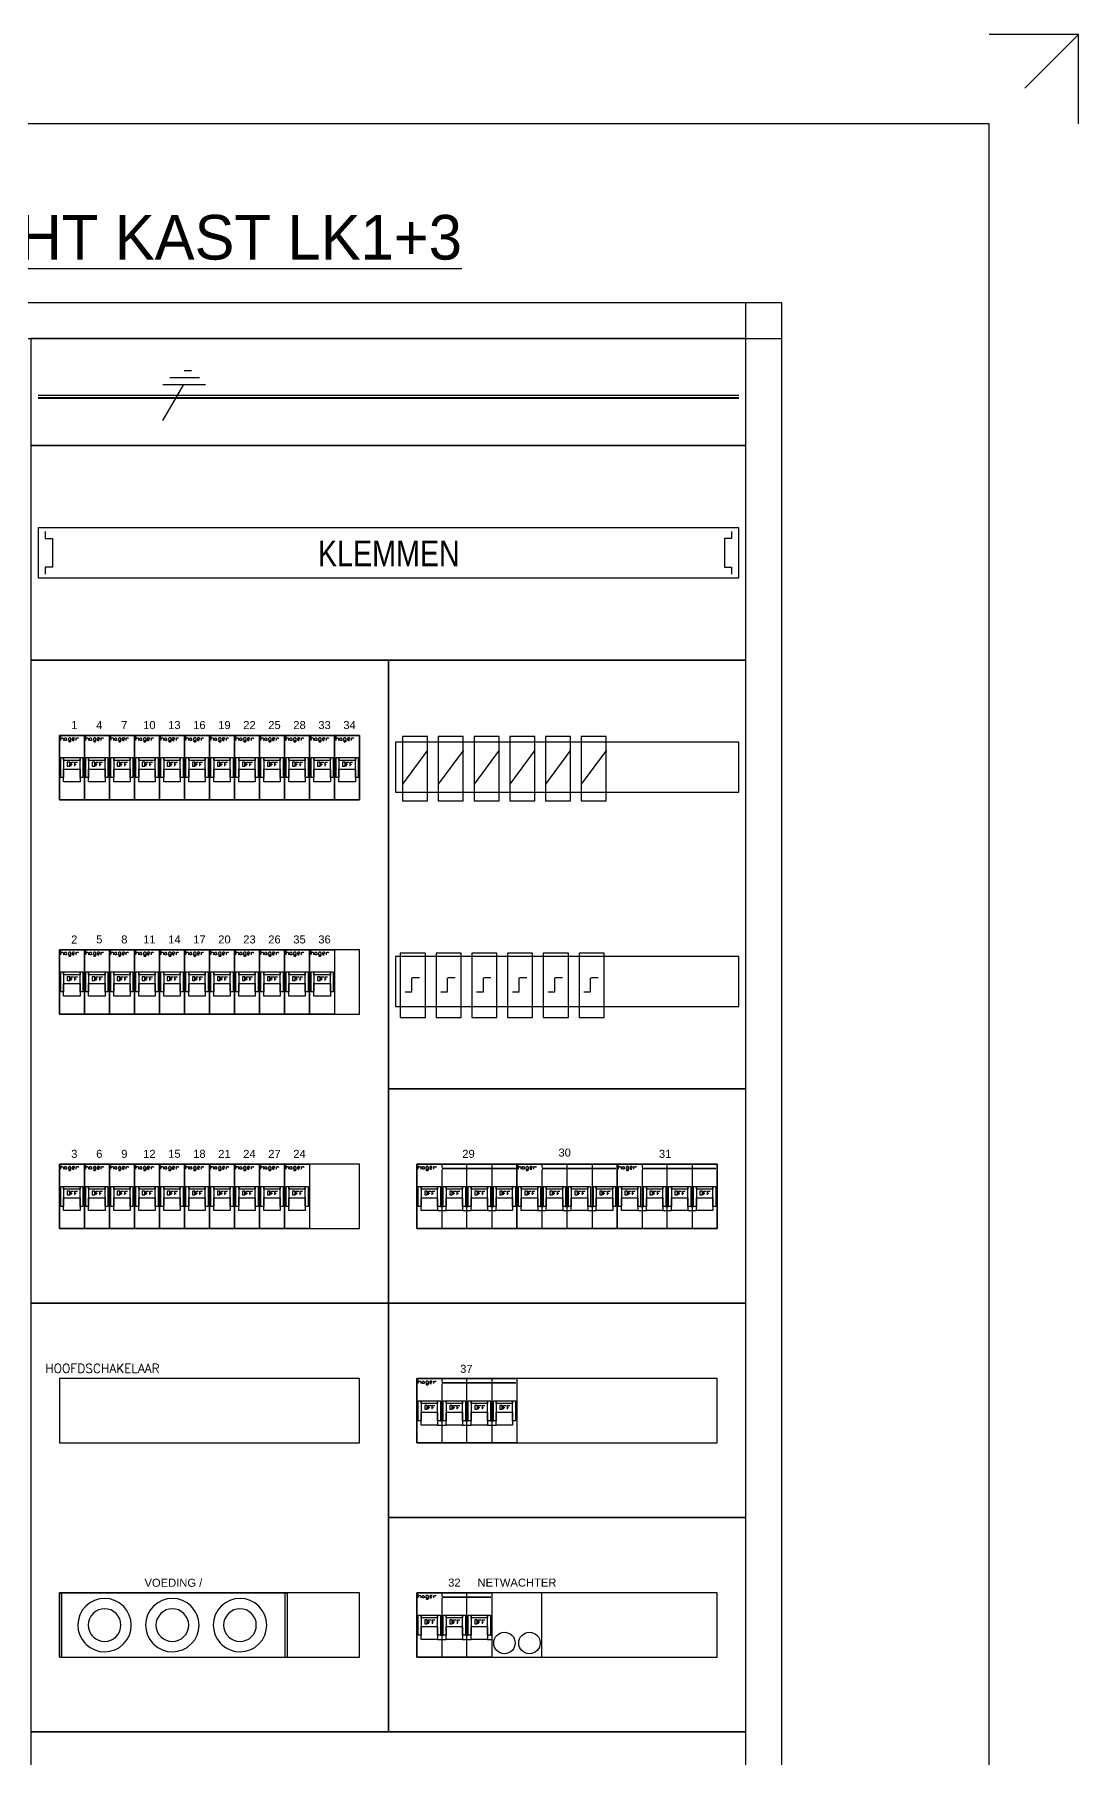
# Model space of a CAD drawing. Header units: millimetres. Extents: x 0 to 420, y 0 to 297.
# Drawn here: x 303.2 to 420, y 104 to 297 of the extents above; entities that cross this region are included whole.
import ezdxf
from ezdxf.enums import TextEntityAlignment as Align

# ---------------------------------------------------------------- set-up
doc = ezdxf.new("R2010")
doc.units = ezdxf.units.MM
doc.layers.get('0').update_dxf_attribs({"linetype": 'CONTINUOUS'})
for name, color, linetype in [('00kad018', 1, 'CONTINUOUS'), ('00kad070', 5, 'CONTINUOUS'), ('BL$2----_KADER', 7, 'CONTINUOUS'), ('KAST AANZICHT', 1, 'CONTINUOUS'), ('Kast-aanzicht', 1, 'CONTINUOUS')]:
    doc.layers.add(name, color=color, linetype=linetype)
doc.styles.add('BURO-050', font='BUROFONT.shx', dxfattribs={"height": 5})
doc.styles.add('GREEN', font='txt')
doc.styles.add('NOOTER', font='arial.ttf')
doc.styles.add('ROMANS', font='romans', dxfattribs={"height": 2})

# ---------------------------------------------------------------- blocks, each defined once
blk = doc.blocks.new('a3-windesheim-hor')
at = {"layer": '00kad018', "color": 1}
for p, q in [((420, 297), (410, 297)), ((420, 297), (414, 291)), ((420, 287), (420, 297))]:
    blk.add_line(p, q, dxfattribs=at)
at = {"layer": '00kad070', "color": 5}
for p, q in [((410, 287), (20, 287)), ((410, 10), (410, 287))]:
    blk.add_line(p, q, dxfattribs=at)
blk = doc.blocks.new('HAG08')
at = {"color": 0}
for p, q in [((-16.5, -3.5), (-16.5, -0.8)), ((-16.5, -0.8), (-16.5, -0.8)), ((-16.5, -2.6), (-15.6, -1.7)), ((-15.6, -1.7), (-15.2, -1.7)), ((-15.2, -1.7), (-14.7, -2.2)), ((-14.7, -2.2), (-14.7, -3.5)), ((-14.7, -3.5), (-14.7, -3.5)), ((-13.8, -2.2), (-13.4, -1.7)), ((-13.8, -3.1), (-13.8, -2.2)), ((-13.4, -3.5), (-13.8, -3.1)), ((-13.4, -1.7), (-13, -1.7)), ((-13, -3.5), (-13.4, -3.5)), ((-13, -1.7), (-12.5, -2.2)), ((-12.5, -3.1), (-13, -3.5)), ((-12.5, -2.2), (-12.5, -3.1)), ((-12.5, -3.1), (-12.1, -3.5)), ((-12.1, -3.5), (-12.1, -3.5)), ((-10.7, -1.7), (-11.2, -2.2)), ((-11.2, -2.2), (-11.2, -3.1)), ((-11.2, -3.1), (-10.7, -3.5)), ((-11.2, -3.9), (-10.7, -4.4)), ((-9.9, -1.7), (-10.7, -1.7)), ((-10.7, -3.5), (-9.4, -3.5)), ((-10.7, -4.4), (-9.9, -4.4)), ((-9.4, -2.2), (-9.9, -1.7)), ((-9.9, -4.4), (-9.4, -3.9)), ((-9.4, -3.9), (-9.4, -2.2)), ((-9.4, -3.5), (-9.4, -3.5)), ((-8.1, -1.7), (-8.5, -2.2)), ((-8.5, -2.2), (-8.5, -3.1)), ((-8.5, -2.6), (-7.2, -2.6)), ((-8.5, -3.1), (-8.1, -3.5)), ((-7.2, -1.7), (-8.1, -1.7)), ((-8.1, -3.5), (-7.2, -3.5)), ((-6.8, -2.2), (-7.2, -1.7)), ((-7.2, -2.6), (-6.8, -2.2)), ((-7.2, -3.5), (-7.2, -3.5)), ((-5.9, -1.7), (-5.9, -3.5)), ((-5.9, -2.6), (-5, -1.7)), ((-5.9, -3.5), (-5.9, -3.5)), ((-5, -1.7), (-4.6, -1.7)), ((-4.6, -1.7), (-4.1, -2.2)), ((-4.1, -2.2), (-4.1, -2.2)), ((-10.2, -18.8), (-12, -18.8)), ((-12, -18.8), (-12, -21.5)), ((-12, -21.5), (-10.2, -21.5)), ((-12, -21.5), (-12, -21.5)), ((-10.2, -21.5), (-10.2, -18.8)), ((-9.3, -21.5), (-9.3, -18.8)), ((-9.3, -18.8), (-7.6, -18.8)), ((-9.3, -20.2), (-8.5, -20.2)), ((-8.5, -20.2), (-8.5, -20.2)), ((-7.6, -18.8), (-7.6, -18.8)), ((-6.7, -21.5), (-6.7, -18.8)), ((-6.7, -18.8), (-4.9, -18.8)), ((-6.7, -20.2), (-5.8, -20.2)), ((-5.8, -20.2), (-5.8, -20.2)), ((-4.9, -18.8), (-4.9, -18.8))]:
    blk.add_line(p, q, dxfattribs=at)
for points in [[(-17.5, -45), (-17.5, 0), (0, 0), (0, -45)], [(-16.5, -29.5), (-16.5, -15.5), (-14.5, -15.5), (-14.5, -29.5)], [(-14.5, -17.5), (-14.5, -15.5), (-3, -15.5), (-3, -17.5)], [(-14.5, -32.5), (-14.5, -23.5), (-3, -23.5), (-3, -32.5)], [(-3, -29.5), (-3, -15.5), (-1, -15.5), (-1, -29.5)]]:
    blk.add_lwpolyline(points, close=True, dxfattribs=at)
blk = doc.blocks.new('HAG07')
at = {"color": 0}
for p, q in [((0.22, 8.85), (0.22, 9.42)), ((0.22, 9.42), (0.22, 9.42)), ((0.22, 9.04), (0.41, 9.23)), ((0.41, 9.23), (0.5, 9.23)), ((0.5, 9.23), (0.6, 9.14)), ((0.6, 9.14), (0.6, 8.85)), ((0.6, 8.85), (0.6, 8.85)), ((0.79, 9.14), (0.88, 9.23)), ((0.79, 8.95), (0.79, 9.14)), ((0.88, 8.85), (0.79, 8.95)), ((0.88, 9.23), (0.97, 9.23)), ((0.97, 8.85), (0.88, 8.85)), ((0.97, 9.23), (1.07, 9.14)), ((1.07, 8.95), (0.97, 8.85)), ((1.07, 9.14), (1.07, 8.95)), ((1.07, 8.95), (1.16, 8.85)), ((1.16, 8.85), (1.16, 8.85)), ((1.44, 9.23), (1.35, 9.14)), ((1.35, 9.14), (1.35, 8.95)), ((1.35, 8.95), (1.44, 8.85)), ((1.35, 8.76), (1.44, 8.66)), ((1.63, 9.23), (1.44, 9.23)), ((1.44, 8.85), (1.73, 8.85)), ((1.44, 8.66), (1.63, 8.66)), ((1.73, 9.14), (1.63, 9.23)), ((1.63, 8.66), (1.73, 8.76)), ((1.73, 8.76), (1.73, 9.14)), ((1.73, 8.85), (1.73, 8.85)), ((2.01, 9.23), (1.92, 9.14)), ((1.92, 9.14), (1.92, 8.95)), ((1.92, 9.04), (2.2, 9.04)), ((1.92, 8.95), (2.01, 8.85)), ((2.2, 9.23), (2.01, 9.23)), ((2.01, 8.85), (2.2, 8.85)), ((2.29, 9.14), (2.2, 9.23)), ((2.2, 9.04), (2.29, 9.14)), ((2.2, 8.85), (2.2, 8.85)), ((2.48, 9.23), (2.48, 8.85)), ((2.48, 9.04), (2.67, 9.23)), ((2.48, 8.85), (2.48, 8.85)), ((2.67, 9.23), (2.76, 9.23)), ((2.76, 9.23), (2.86, 9.14)), ((2.86, 9.14), (2.86, 9.14)), ((3.73, 9.6), (3.73, 9.09)), ((3.73, 8.83), (3.73, 0)), ((7.47, 9.09), (7.47, 9.6)), ((7.47, 0), (7.47, 8.83)), ((1.56, 5.58), (1.18, 5.58)), ((1.18, 5.58), (1.18, 5.01)), ((1.56, 5.01), (1.56, 5.58)), ((1.74, 5.01), (1.74, 5.58)), ((1.74, 5.58), (2.12, 5.58)), ((1.74, 5.3), (1.93, 5.3)), ((1.93, 5.3), (1.93, 5.3)), ((2.12, 5.58), (2.12, 5.58)), ((2.31, 5.01), (2.31, 5.58)), ((2.31, 5.58), (2.69, 5.58)), ((2.31, 5.3), (2.5, 5.3)), ((2.5, 5.3), (2.5, 5.3)), ((2.69, 5.58), (2.69, 5.58)), ((5.29, 5.58), (4.91, 5.58)), ((4.91, 5.58), (4.91, 5.01)), ((5.29, 5.01), (5.29, 5.58)), ((5.47, 5.01), (5.47, 5.58)), ((5.47, 5.58), (5.85, 5.58)), ((5.47, 5.3), (5.66, 5.3)), ((5.66, 5.3), (5.66, 5.3)), ((5.85, 5.58), (5.85, 5.58)), ((6.04, 5.01), (6.04, 5.58)), ((6.04, 5.58), (6.42, 5.58)), ((6.04, 5.3), (6.23, 5.3)), ((6.23, 5.3), (6.23, 5.3)), ((6.42, 5.58), (6.42, 5.58)), ((9.02, 5.58), (8.64, 5.58)), ((8.64, 5.58), (8.64, 5.01)), ((9.02, 5.01), (9.02, 5.58)), ((9.2, 5.01), (9.2, 5.58)), ((9.2, 5.58), (9.58, 5.58)), ((9.2, 5.3), (9.39, 5.3)), ((9.39, 5.3), (9.39, 5.3)), ((9.58, 5.58), (9.58, 5.58)), ((9.77, 5.01), (9.77, 5.58)), ((9.77, 5.58), (10.15, 5.58)), ((9.77, 5.3), (9.96, 5.3)), ((9.96, 5.3), (9.96, 5.3)), ((10.15, 5.58), (10.15, 5.58)), ((1.18, 5.01), (1.56, 5.01)), ((1.18, 5.01), (1.18, 5.01)), ((3.09, 2.67), (4.37, 2.67)), ((3.52, 3.31), (3.95, 3.31)), ((4.91, 5.01), (5.29, 5.01)), ((4.91, 5.01), (4.91, 5.01)), ((6.83, 2.67), (8.11, 2.67)), ((7.25, 3.31), (7.68, 3.31)), ((8.64, 5.01), (9.02, 5.01)), ((8.64, 5.01), (8.64, 5.01)), ((10.56, 2.67), (11.2, 2.67)), ((10.99, 3.31), (11.2, 3.31))]:
    blk.add_line(p, q, dxfattribs=at)
for points in [[(0, 0), (0, 9.6), (11.2, 9.6), (11.2, 0)], [(0.21, 3.31), (0.21, 6.29), (0.64, 6.29), (0.64, 3.31)], [(0.64, 5.87), (0.64, 6.29), (3.09, 6.29), (3.09, 5.87)], [(3.09, 3.31), (3.09, 6.29), (3.52, 6.29), (3.52, 3.31)], [(3.95, 3.31), (3.95, 6.29), (4.37, 6.29), (4.37, 3.31)], [(4.37, 5.87), (4.37, 6.29), (6.83, 6.29), (6.83, 5.87)], [(6.83, 3.31), (6.83, 6.29), (7.25, 6.29), (7.25, 3.31)], [(7.68, 3.31), (7.68, 6.29), (8.11, 6.29), (8.11, 3.31)], [(8.11, 5.87), (8.11, 6.29), (10.56, 6.29), (10.56, 5.87)], [(10.56, 3.31), (10.56, 6.29), (10.99, 6.29), (10.99, 3.31)], [(0.64, 2.67), (0.64, 4.59), (3.09, 4.59), (3.09, 2.67)], [(4.37, 2.67), (4.37, 4.59), (6.83, 4.59), (6.83, 2.67)], [(8.11, 2.67), (8.11, 4.59), (10.56, 4.59), (10.56, 2.67)]]:
    blk.add_lwpolyline(points, close=True, dxfattribs=at)
at = {"color": 0, "const_width": 0.256}
blk.add_lwpolyline([(3.73, 8.96), (11.05, 8.96)], dxfattribs=at)
blk = doc.blocks.new('HAG09')
at = {"color": 0}
for p, q in [((-52.5, 0), (-52.5, -2.4)), ((-35, -2.4), (-35, 0)), ((-17.5, 0), (-17.5, -2.4)), ((-69, -3.5), (-69, -0.8)), ((-69, -0.8), (-69, -0.8)), ((-69, -2.6), (-68.1, -1.7)), ((-68.1, -1.7), (-67.6, -1.7)), ((-67.6, -1.7), (-67.2, -2.2)), ((-67.2, -2.2), (-67.2, -3.5)), ((-67.2, -3.5), (-67.2, -3.5)), ((-66.3, -2.2), (-65.9, -1.7)), ((-66.3, -3.1), (-66.3, -2.2)), ((-65.9, -3.5), (-66.3, -3.1)), ((-65.9, -1.7), (-65.4, -1.7)), ((-65.4, -3.5), (-65.9, -3.5)), ((-65.4, -1.7), (-65, -2.2)), ((-65, -3.1), (-65.4, -3.5)), ((-65, -2.2), (-65, -3.1)), ((-65, -3.1), (-64.6, -3.5)), ((-64.6, -3.5), (-64.6, -3.5)), ((-63.2, -1.7), (-63.7, -2.2)), ((-63.7, -2.2), (-63.7, -3.1)), ((-63.7, -3.1), (-63.2, -3.5)), ((-63.7, -3.9), (-63.2, -4.4)), ((-62.3, -1.7), (-63.2, -1.7)), ((-63.2, -3.5), (-61.9, -3.5)), ((-63.2, -4.4), (-62.3, -4.4)), ((-61.9, -2.2), (-62.3, -1.7)), ((-62.3, -4.4), (-61.9, -3.9)), ((-61.9, -3.9), (-61.9, -2.2)), ((-61.9, -3.5), (-61.9, -3.5)), ((-60.6, -1.7), (-61, -2.2)), ((-61, -2.2), (-61, -3.1)), ((-61, -2.6), (-59.7, -2.6)), ((-61, -3.1), (-60.6, -3.5)), ((-59.7, -1.7), (-60.6, -1.7)), ((-60.6, -3.5), (-59.7, -3.5)), ((-59.2, -2.2), (-59.7, -1.7)), ((-59.7, -2.6), (-59.2, -2.2)), ((-59.7, -3.5), (-59.7, -3.5)), ((-58.4, -1.7), (-58.4, -3.5)), ((-58.4, -2.6), (-57.5, -1.7)), ((-58.4, -3.5), (-58.4, -3.5)), ((-57.5, -1.7), (-57, -1.7)), ((-57, -1.7), (-56.6, -2.2)), ((-56.6, -2.2), (-56.6, -2.2)), ((-52.5, -3.6), (-52.5, -45)), ((-35, -45), (-35, -3.6)), ((-17.5, -3.6), (-17.5, -45)), ((-62.7, -18.8), (-64.5, -18.8)), ((-64.5, -18.8), (-64.5, -21.5)), ((-64.5, -21.5), (-62.7, -21.5)), ((-64.5, -21.5), (-64.5, -21.5)), ((-62.7, -21.5), (-62.7, -18.8)), ((-61.8, -21.5), (-61.8, -18.8)), ((-61.8, -18.8), (-60.1, -18.8)), ((-61.8, -20.2), (-60.9, -20.2)), ((-60.9, -20.2), (-60.9, -20.2)), ((-60.1, -18.8), (-60.1, -18.8)), ((-59.2, -21.5), (-59.2, -18.8)), ((-59.2, -18.8), (-57.4, -18.8)), ((-59.2, -20.2), (-58.3, -20.2)), ((-58.3, -20.2), (-58.3, -20.2)), ((-57.4, -18.8), (-57.4, -18.8)), ((-45.2, -18.8), (-47, -18.8)), ((-47, -18.8), (-47, -21.5)), ((-47, -21.5), (-45.2, -21.5)), ((-47, -21.5), (-47, -21.5)), ((-45.2, -21.5), (-45.2, -18.8)), ((-44.3, -21.5), (-44.3, -18.8)), ((-44.3, -18.8), (-42.6, -18.8)), ((-44.3, -20.2), (-43.5, -20.2)), ((-43.5, -20.2), (-43.5, -20.2)), ((-42.6, -18.8), (-42.6, -18.8)), ((-41.7, -21.5), (-41.7, -18.8)), ((-41.7, -18.8), (-39.9, -18.8)), ((-41.7, -20.2), (-40.8, -20.2)), ((-40.8, -20.2), (-40.8, -20.2)), ((-39.9, -18.8), (-39.9, -18.8)), ((-27.7, -18.8), (-29.5, -18.8)), ((-29.5, -18.8), (-29.5, -21.5)), ((-29.5, -21.5), (-27.7, -21.5)), ((-29.5, -21.5), (-29.5, -21.5)), ((-27.7, -21.5), (-27.7, -18.8)), ((-26.9, -21.5), (-26.9, -18.8)), ((-26.9, -18.8), (-25.1, -18.8)), ((-26.9, -20.2), (-26, -20.2)), ((-26, -20.2), (-26, -20.2)), ((-25.1, -18.8), (-25.1, -18.8)), ((-24.2, -21.5), (-24.2, -18.8)), ((-24.2, -18.8), (-22.4, -18.8)), ((-24.2, -20.2), (-23.3, -20.2)), ((-23.3, -20.2), (-23.3, -20.2)), ((-22.4, -18.8), (-22.4, -18.8)), ((-10.3, -18.8), (-12, -18.8)), ((-12, -18.8), (-12, -21.5)), ((-12, -21.5), (-10.3, -21.5)), ((-12, -21.5), (-12, -21.5)), ((-10.3, -21.5), (-10.3, -18.8)), ((-9.4, -21.5), (-9.4, -18.8)), ((-9.4, -18.8), (-7.6, -18.8)), ((-9.4, -20.2), (-8.5, -20.2)), ((-8.5, -20.2), (-8.5, -20.2)), ((-7.6, -18.8), (-7.6, -18.8)), ((-6.7, -21.5), (-6.7, -18.8)), ((-6.7, -18.8), (-4.9, -18.8)), ((-6.7, -20.2), (-5.8, -20.2)), ((-5.8, -20.2), (-5.8, -20.2)), ((-4.9, -18.8), (-5, -18.8)), ((-55.5, -32.5), (-49.5, -32.5)), ((-53.5, -29.5), (-51.5, -29.5)), ((-38, -32.5), (-32, -32.5)), ((-36, -29.5), (-34, -29.5)), ((-20.5, -32.5), (-14.5, -32.5)), ((-18.5, -29.5), (-16.5, -29.5))]:
    blk.add_line(p, q, dxfattribs=at)
for points in [[(-70, -45), (-70, 0), (0, 0), (0, -45)], [(-69, -29.5), (-69, -15.5), (-67, -15.5), (-67, -29.5)], [(-67, -17.5), (-67, -15.5), (-55.5, -15.5), (-55.5, -17.5)], [(-67, -32.5), (-67, -23.5), (-55.5, -23.5), (-55.5, -32.5)], [(-55.5, -29.5), (-55.5, -15.5), (-53.5, -15.5), (-53.5, -29.5)], [(-51.5, -29.5), (-51.5, -15.5), (-49.5, -15.5), (-49.5, -29.5)], [(-49.5, -17.5), (-49.5, -15.5), (-38, -15.5), (-38, -17.5)], [(-49.5, -32.5), (-49.5, -23.5), (-38, -23.5), (-38, -32.5)], [(-38, -29.5), (-38, -15.5), (-36, -15.5), (-36, -29.5)], [(-34, -29.5), (-34, -15.5), (-32, -15.5), (-32, -29.5)], [(-32, -17.5), (-32, -15.5), (-20.5, -15.5), (-20.5, -17.5)], [(-32, -32.5), (-32, -23.5), (-20.5, -23.5), (-20.5, -32.5)], [(-20.5, -29.5), (-20.5, -15.5), (-18.5, -15.5), (-18.5, -29.5)], [(-16.5, -29.5), (-16.5, -15.5), (-14.5, -15.5), (-14.5, -29.5)], [(-14.5, -17.5), (-14.5, -15.5), (-3, -15.5), (-3, -17.5)], [(-14.5, -32.5), (-14.5, -23.5), (-3, -23.5), (-3, -32.5)], [(-3, -29.5), (-3, -15.5), (-1, -15.5), (-1, -29.5)]]:
    blk.add_lwpolyline(points, close=True, dxfattribs=at)
at = {"color": 0, "const_width": 1.2}
blk.add_lwpolyline([(-52.5, -3), (-0.7, -3)], dxfattribs=at)

msp = doc.modelspace()

# ---------------------------------------------------------------- linework, layer by layer
at = {"layer": 'KAST AANZICHT', "color": 1, "linetype": 'Continuous'}
for p, q in [((386.79, 266.97), (258.79, 266.97)), ((382.79, 90.97), (382.79, 266.97)), ((386.79, 90.97), (386.79, 266.97)), ((258.79, 262.97), (386.79, 262.97)), ((319.94, 259.4), (320.74, 259.4)), ((317.54, 253.8), (319.88, 257.83)), ((317.54, 257.8), (322.34, 257.8)), ((318.34, 258.6), (321.64, 258.6)), ((381.99, 256.58), (303.59, 256.58)), ((381.99, 256.31), (303.59, 256.31)), ((381.99, 256.23), (303.59, 256.23)), ((304.39, 241.37), (304.39, 240.57)), ((381.19, 241.37), (381.19, 240.57)), ((304.39, 240.57), (305.19, 240.57)), ((305.19, 240.57), (305.19, 237.37)), ((381.19, 240.57), (380.39, 240.57)), ((380.39, 240.57), (380.39, 237.37)), ((305.19, 237.37), (304.39, 237.37)), ((304.39, 237.37), (304.39, 236.57)), ((380.39, 237.37), (381.19, 237.37)), ((381.19, 237.37), (381.19, 236.57)), ((344.41, 213.06), (347.21, 216.87)), ((348.41, 213.06), (351.21, 216.87)), ((352.41, 213.06), (355.21, 216.87)), ((356.41, 213.06), (359.21, 216.87)), ((360.41, 213.06), (363.21, 216.87)), ((364.41, 213.06), (367.21, 216.87)), ((345.41, 189.86), (345.41, 191.4)), ((345.46, 191.43), (346.26, 191.43)), ((349.41, 189.86), (349.41, 191.4)), ((349.46, 191.43), (350.26, 191.43)), ((353.41, 189.86), (353.41, 191.4)), ((353.46, 191.43), (354.26, 191.43)), ((357.41, 189.86), (357.41, 191.4)), ((357.46, 191.43), (358.26, 191.43)), ((361.41, 189.86), (361.41, 191.4)), ((361.46, 191.43), (362.26, 191.43)), ((365.41, 189.86), (365.41, 191.4)), ((365.46, 191.43), (366.26, 191.43)), ((344.66, 189.83), (345.41, 189.83)), ((348.66, 189.83), (349.41, 189.83)), ((352.66, 189.83), (353.41, 189.83)), ((356.66, 189.83), (357.41, 189.83)), ((360.66, 189.83), (361.41, 189.83)), ((364.66, 189.83), (365.41, 189.83))]:
    msp.add_line(p, q, dxfattribs=at)
at = {"layer": 'KAST AANZICHT', "linetype": 'Continuous'}
for p, q in [((305.97, 115.33), (305.97, 122.53)), ((305.97, 122.53), (331.49, 122.53)), ((306.23, 115.33), (306.23, 122.53)), ((331.24, 115.33), (331.24, 122.53)), ((331.49, 115.33), (331.49, 122.53)), ((305.97, 115.33), (331.49, 115.33))]:
    msp.add_line(p, q, dxfattribs=at)
at = {"layer": 'KAST AANZICHT', "color": 1, "linetype": 'Continuous'}
for points in [[(302.79, 250.97), (382.79, 250.97), (382.79, 262.97), (302.79, 262.97)], [(302.79, 226.97), (382.79, 226.97), (382.79, 250.97), (302.79, 250.97)], [(303.59, 236.17), (381.99, 236.17), (381.99, 241.77), (303.59, 241.77)], [(302.79, 154.97), (342.79, 154.97), (342.79, 226.97), (302.79, 226.97)], [(342.79, 178.97), (382.79, 178.97), (382.79, 226.97), (342.79, 226.97)], [(305.97, 211.33), (339.57, 211.33), (339.57, 218.53), (305.97, 218.53)], [(344.37, 211.22), (347.17, 211.22), (347.17, 218.42), (344.37, 218.42)], [(348.37, 211.22), (351.17, 211.22), (351.17, 218.42), (348.37, 218.42)], [(352.37, 211.22), (355.17, 211.22), (355.17, 218.42), (352.37, 218.42)], [(356.37, 211.22), (359.17, 211.22), (359.17, 218.42), (356.37, 218.42)], [(360.37, 211.22), (363.17, 211.22), (363.17, 218.42), (360.37, 218.42)], [(364.37, 211.22), (367.17, 211.22), (367.17, 218.42), (364.37, 218.42)], [(343.59, 212.17), (381.99, 212.17), (381.99, 217.77), (343.59, 217.77)], [(343.59, 212.17), (381.99, 212.17), (381.99, 217.77), (343.59, 217.77)], [(305.97, 187.33), (339.57, 187.33), (339.57, 194.53), (305.97, 194.53)], [(343.59, 188.17), (381.99, 188.17), (381.99, 193.77), (343.59, 193.77)], [(344.12, 186.97), (346.92, 186.97), (346.92, 194.17), (344.12, 194.17)], [(348.12, 186.97), (350.92, 186.97), (350.92, 194.17), (348.12, 194.17)], [(352.12, 186.97), (354.92, 186.97), (354.92, 194.17), (352.12, 194.17)], [(356.12, 186.97), (358.92, 186.97), (358.92, 194.17), (356.12, 194.17)], [(360.12, 186.97), (362.92, 186.97), (362.92, 194.17), (360.12, 194.17)], [(364.12, 186.97), (366.92, 186.97), (366.92, 194.17), (364.12, 194.17)], [(342.79, 154.97), (382.79, 154.97), (382.79, 178.97), (342.79, 178.97)], [(305.97, 163.33), (339.57, 163.33), (339.57, 170.53), (305.97, 170.53)], [(345.97, 163.33), (379.57, 163.33), (379.57, 170.53), (345.97, 170.53)], [(302.79, 106.97), (342.79, 106.97), (342.79, 154.97), (302.79, 154.97)], [(342.79, 130.97), (382.79, 130.97), (382.79, 154.97), (342.79, 154.97)], [(305.97, 139.33), (339.57, 139.33), (339.57, 146.53), (305.97, 146.53)], [(345.97, 139.33), (379.57, 139.33), (379.57, 146.53), (345.97, 146.53)], [(342.79, 106.97), (382.79, 106.97), (382.79, 130.97), (342.79, 130.97)], [(305.97, 115.33), (339.57, 115.33), (339.57, 122.53), (305.97, 122.53)], [(345.97, 115.33), (379.57, 115.33), (379.57, 122.53), (345.97, 122.53)], [(354.37, 115.33), (359.97, 115.33), (359.97, 122.53), (354.37, 122.53)], [(302.79, 94.97), (382.79, 94.97), (382.79, 106.97), (302.79, 106.97)]]:
    msp.add_lwpolyline(points, close=True, dxfattribs=at)
at = {"layer": 'KAST AANZICHT'}
for centre in [(355.77, 116.93), (358.57, 116.93)]:
    msp.add_circle(centre, 1.2, dxfattribs=at)
at = {"layer": 'KAST AANZICHT', "linetype": 'Continuous'}
for centre, radius, start, end in [((311.03, 118.93), 2.99, 225.4999, 224.5495), ((318.61, 118.93), 2.99, 225.4999, 224.5495), ((326.18, 118.93), 2.99, 225.4999, 224.5495), ((311.03, 118.93), 1.83, 225.4269, 224.6462), ((318.61, 118.93), 1.83, 225.4269, 224.6462), ((326.18, 118.93), 1.83, 225.4269, 224.6462)]:
    msp.add_arc(centre, radius, start, end, dxfattribs=at)

# ---------------------------------------------------------------- block references
at = {"layer": 'BL$2----_KADER'}
msp.add_blockref('a3-windesheim-hor', (0, 0), dxfattribs=at)
at = {"layer": 'KAST AANZICHT'}
for name, p, xscale, yscale, zscale in [('HAG08', (308.77, 218.53), 0.160000000000025, 0.160000000000025, 0.160000000000025), ('HAG08', (311.57, 218.53), 0.160000000000025, 0.160000000000025, 0.160000000000025), ('HAG08', (314.37, 218.53), 0.160000000000025, 0.160000000000025, 0.160000000000025), ('HAG08', (317.17, 218.53), 0.160000000000025, 0.160000000000025, 0.160000000000025), ('HAG08', (319.97, 218.53), 0.160000000000025, 0.160000000000025, 0.160000000000025), ('HAG08', (322.77, 218.53), 0.160000000000025, 0.160000000000025, 0.160000000000025), ('HAG08', (325.57, 218.53), 0.160000000000025, 0.160000000000025, 0.160000000000025), ('HAG08', (328.37, 218.53), 0.160000000000025, 0.160000000000025, 0.160000000000025), ('HAG08', (331.17, 218.53), 0.160000000000025, 0.160000000000025, 0.160000000000025), ('HAG08', (333.97, 218.53), 0.160000000000025, 0.160000000000025, 0.160000000000025), ('HAG08', (336.77, 218.53), 0.160000000000025, 0.160000000000025, 0.160000000000025), ('HAG08', (339.57, 218.53), 0.160000000000025, 0.160000000000025, 0.160000000000025), ('HAG08', (308.77, 194.53), 0.160000000000025, 0.160000000000025, 0.160000000000025), ('HAG08', (311.57, 194.53), 0.160000000000025, 0.160000000000025, 0.160000000000025), ('HAG08', (314.37, 194.53), 0.160000000000025, 0.160000000000025, 0.160000000000025), ('HAG08', (317.17, 194.53), 0.160000000000025, 0.160000000000025, 0.160000000000025), ('HAG08', (319.97, 194.53), 0.160000000000025, 0.160000000000025, 0.160000000000025), ('HAG08', (322.77, 194.53), 0.160000000000025, 0.160000000000025, 0.160000000000025), ('HAG08', (325.57, 194.53), 0.160000000000025, 0.160000000000025, 0.160000000000025), ('HAG08', (328.37, 194.53), 0.160000000000025, 0.160000000000025, 0.160000000000025), ('HAG08', (331.17, 194.53), 0.160000000000025, 0.160000000000025, 0.160000000000025), ('HAG08', (333.97, 194.53), 0.160000000000025, 0.160000000000025, 0.160000000000025), ('HAG08', (336.77, 194.53), 0.160000000000025, 0.160000000000025, 0.160000000000025), ('HAG08', (308.77, 170.53), 0.160000000000025, 0.160000000000025, 0.160000000000025), ('HAG08', (311.57, 170.53), 0.160000000000025, 0.160000000000025, 0.160000000000025), ('HAG08', (314.37, 170.53), 0.160000000000025, 0.160000000000025, 0.160000000000025), ('HAG08', (317.17, 170.53), 0.160000000000025, 0.160000000000025, 0.160000000000025), ('HAG08', (319.97, 170.53), 0.160000000000025, 0.160000000000025, 0.160000000000025), ('HAG08', (322.77, 170.53), 0.160000000000025, 0.160000000000025, 0.160000000000025), ('HAG08', (325.57, 170.53), 0.160000000000025, 0.160000000000025, 0.160000000000025), ('HAG08', (328.37, 170.53), 0.160000000000025, 0.160000000000025, 0.160000000000025), ('HAG08', (331.17, 170.53), 0.160000000000025, 0.160000000000025, 0.160000000000025), ('HAG08', (333.97, 170.53), 0.160000000000025, 0.160000000000025, 0.160000000000025), ('HAG09', (357.17, 170.53), 0.160000000000025, 0.160000000000025, 0.160000000000025), ('HAG09', (368.37, 170.53), 0.160000000000025, 0.160000000000025, 0.160000000000025), ('HAG09', (379.57, 170.53), 0.160000000000025, 0.160000000000025, 0.160000000000025), ('HAG09', (357.17, 146.53), 0.160000000000025, 0.160000000000025, 0.160000000000025), ('HAG07', (345.97, 115.33), 0.75, 0.75, 0.75)]:
    msp.add_blockref(name, p, dxfattribs=dict(at, xscale=xscale, yscale=yscale, zscale=zscale))

# ---------------------------------------------------------------- texts
at = {"layer": 'KAST AANZICHT', "color": 1, "linetype": 'Continuous', "style": 'GREEN', "width": 0.833333}
msp.add_text('KLEMMEN', height=2.88, dxfattribs=at).set_placement((334.9, 237.46))
at = {"layer": 'KAST AANZICHT', "style": 'NOOTER'}
for s, p in [('1', (307.64, 219.69)), ('4', (310.44, 219.69)), ('7', (313.24, 219.69)), ('10', (316.04, 219.69)), ('13', (318.84, 219.69)), ('16', (321.64, 219.69)), ('19', (324.44, 219.69)), ('22', (327.24, 219.69)), ('25', (330.04, 219.69)), ('28', (332.84, 219.69)), ('33', (335.64, 219.69)), ('34', (338.44, 219.69)), ('2', (307.64, 195.69)), ('5', (310.44, 195.69)), ('8', (313.24, 195.69)), ('11', (316.04, 195.69)), ('14', (318.84, 195.69)), ('17', (321.64, 195.69)), ('20', (324.44, 195.69)), ('23', (327.24, 195.69)), ('26', (330.04, 195.69)), ('35', (332.84, 195.69)), ('36', (335.64, 195.69)), ('3', (307.64, 171.69)), ('6', (310.44, 171.69)), ('9', (313.24, 171.69)), ('12', (316.04, 171.69)), ('15', (318.84, 171.69)), ('18', (321.64, 171.69)), ('21', (324.44, 171.69)), ('24', (327.24, 171.69)), ('27', (330.04, 171.69)), ('24', (332.84, 171.69)), ('29', (351.75, 171.69)), ('30', (362.51, 171.83)), ('31', (373.75, 171.69)), ('37', (351.51, 147.62)), ('VOEDING /', (318.73, 123.69)), ('32', (350.17, 123.69)), ('NETWACHTER', (357.17, 123.69))]:
    msp.add_text(s, height=0.896, dxfattribs=at).set_placement(p, align=Align.MIDDLE)
at = {"layer": 'KAST AANZICHT', "style": 'ROMANS'}
msp.add_text('HOOFDSCHAKELAAR', height=0.9957, dxfattribs=at).set_placement((304.39, 147.17))
at = {"layer": 'Kast-aanzicht', "color": 4, "style": 'BURO-050'}
msp.add_text('%%UAANZICHT KAST LK1+3', height=5, dxfattribs=at).set_placement((276.89, 271.8))

doc.saveas('drawing.dxf')
